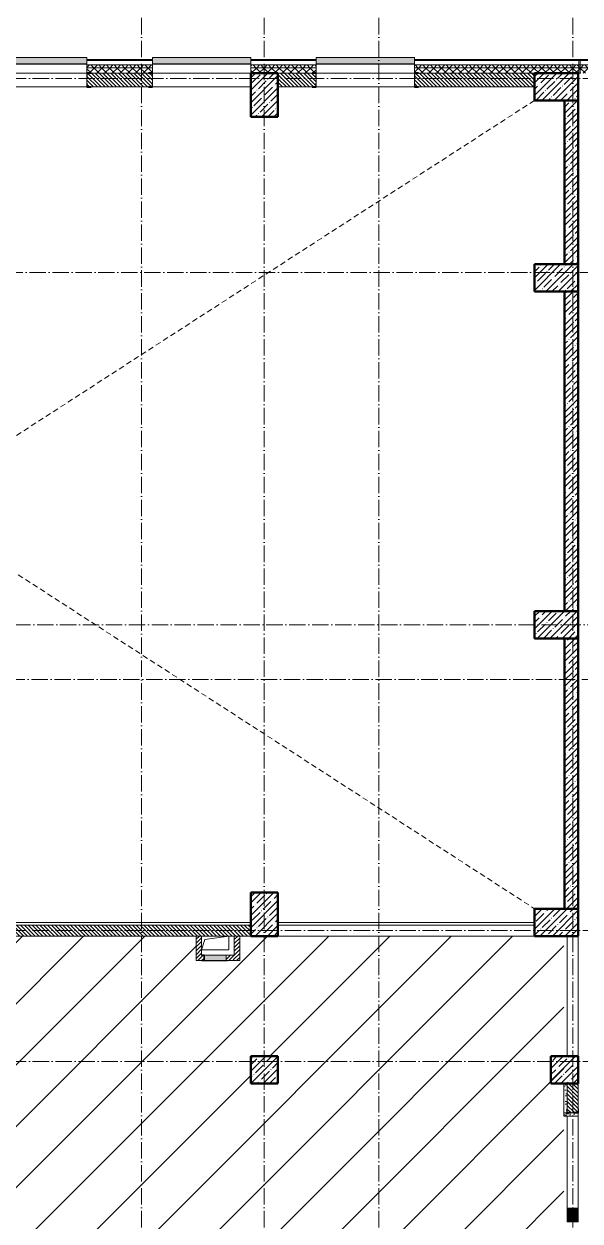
# Model space of a CAD drawing. Header units: millimetres. Extents: x -17017 to 628417, y -109036 to 199237.
# Drawn here: x 581113 to 591303, y 155446 to 177366 of the extents above; entities that cross this region are included whole.
import ezdxf

# ---------------------------------------------------------------- set-up
doc = ezdxf.new("R2010")
doc.units = ezdxf.units.MM
doc.linetypes.add('200_ШТРИХ_ш1п0_6_', pattern=[160, 100, -60])
doc.linetypes.add('50_200_ШТРИХ_1Т_ш5_п1_п1_', pattern=[700, 500, -100, 0, -100])
for name, color, linetype, lineweight in [('3.1) ЖБ окна 1.2 м', 102, 'Continuous', 30), ('A-DETL-____-OTLN-3', 7, '200_ШТРИХ_ш1п0_6_', 9), ('A-DETL-GENF-OTLN', 7, 'Continuous', 9), ('A-FLOR-____-OTLN', 7, 'Continuous', 9), ('A-GENM-____-MCUT', 7, 'Continuous', 25), ('A-GENM-____-OTLN', 7, 'Continuous', 9), ('A-GENM-____-OTLN-1', 7, 'Continuous', 25), ('A-GLAZ-____-OTLN', 7, 'Continuous', 9), ('A-WALL-____-MCUT', 7, 'Continuous', 13), ('A-WALL-____-MCUT-1', 7, 'Continuous', 9), ('A-WALL-____-MCUT-2', 7, 'Continuous', 50), ('A-WALL-____-OTLN', 7, 'Continuous', 9), ('A-WALL-____-PATT-1', 7, 'Continuous', 9), ('A-WALL-FNSH-MCUT-1', 7, 'Continuous', 9), ('I-WALL-____-OTLN', 7, 'Continuous', 9), ('S-COLS-____-MCUT', 7, 'Continuous', 50), ('S-COLS-____-OTLN', 7, 'Continuous', 9), ('S-GRID-____-OTLN-1', 7, '50_200_ШТРИХ_1Т_ш5_п1_п1_', 9), ('стяжа', 7, 'Continuous', 30)]:
    doc.layers.add(name, color=color, linetype=linetype, lineweight=lineweight)
doc.layers.add('A-GLAZ-____-OTLN-1', color=7, linetype='Continuous', lineweight=9, true_color=0xc0c0c0)
doc.layers.add('A-WALL-____-PATT-2', color=7, linetype='Continuous', lineweight=9, true_color=0x787878)
pattern_1 = [(45, (516567.8, 90784.41), (-70.71068, 70.71068), []), (135, (516567.8, 90784.41), (-70.71068, -70.71068), [])]
pattern_2 = [(45, (516567.8, 90784.41), (-114.04925, 114.04925), []), (45, (516681.85, 90784.41), (-114.04925, 114.04925), [201.612, -40.322, 3.353, -36.97])]
pattern_3 = [(45, (516567.8, 90784.41), (-35.35534, 35.35534), [])]
pattern_4 = [(45, (516567.8, 90784.41), (-85.53659, 85.53659), []), (45, (516624.82, 90784.41), (-85.53659, 85.53659), [])]
pattern_5 = [(135, (516567.8, 90784.41), (-35.35534, -35.35534), [])]
pattern_6 = [(0, (516567.8, 90784.41), (203.2, 50.8), [3.353, -149.047, 3.353, -149.047, -812.8]), (0, (516567.8, 90784.41), (203.2, 50.8), [-304.8, 3.353, -301.447, 3.353, -149.047, -355.6]), (0, (516567.8, 90784.41), (203.2, 50.8), [-762, 3.353, -98.247, 3.353, -250.647]), (120, (516644, 90809.81), (-145.59409, 150.576362), [3.353, -149.047, 3.353, -149.047, -812.8]), (120, (516644, 90809.81), (-145.59409, 150.576362), [-304.8, 3.353, -301.447, 3.353, -149.047, -355.6]), (120, (516644, 90809.81), (-145.59409, 150.576362), [-762, 3.353, -98.247, 3.353, -250.647]), (240, (516669.4, 90911.41), (-57.60591, -201.376362), [3.353, -149.047, 3.353, -149.047, -812.8]), (240, (516669.4, 90911.41), (-57.60591, -201.376362), [-304.8, 3.353, -301.447, 3.353, -149.047, -355.6]), (240, (516669.4, 90911.41), (-57.60591, -201.376362), [-762, 3.353, -98.247, 3.353, -250.647])]

# ---------------------------------------------------------------- blocks, each defined once
blk = doc.blocks.new('BSC_Колонна _Прямоугольная - 500х800-V80-АР1_План отверстий 2 этажа в осях 1-64_Ю-ЯЯ')
at = {"layer": 'S-COLS-____-OTLN'}
h = blk.add_hatch(dxfattribs=at)
h.set_pattern_fill('FP_93', color=256, style=0, pattern_type=2)
h.set_pattern_definition([(225, (68950, 85281.04), (114.04925, -114.04925), []), (225, (68835.95, 85281.04), (114.04925, -114.04925), [201.613, -40.323, 3.353, -36.97])])
h.paths.add_polyline_path([(250, 400), (-250, 400), (-250, -400), (250, -400)], flags=0)
at = {"layer": 'S-COLS-____-MCUT'}
for p, q in [((250, 400), (-250, 400)), ((-250, 400), (-250, -400)), ((250, -400), (250, 400)), ((-250, -400), (250, -400))]:
    blk.add_line(p, q, dxfattribs=at)
blk = doc.blocks.new('BSC_Колонна _Прямоугольная - 500х800-V81-АР1_План отверстий 2 этажа в осях 1-64_Ю-ЯЯ')
at = {"layer": 'S-COLS-____-OTLN'}
h = blk.add_hatch(dxfattribs=at)
h.set_pattern_fill('FP_94', color=256, style=0, pattern_type=2)
h.set_pattern_definition([(315, (-85431.04, 74300), (114.04925, 114.04925), []), (315, (-85431.04, 74185.95), (114.04925, 114.04925), [201.613, -40.323, 3.353, -36.97])])
h.paths.add_polyline_path([(-250, 400), (-250, -400), (250, -400), (250, 400)], flags=0)
at = {"layer": 'S-COLS-____-MCUT'}
for p, q in [((250, 400), (-250, 400)), ((-250, 400), (-250, -400)), ((250, -400), (250, 400)), ((-250, -400), (250, -400))]:
    blk.add_line(p, q, dxfattribs=at)
blk = doc.blocks.new('BSC_Колонна _Прямоугольная - 500х800-V82-АР1_План отверстий 2 этажа в осях 1-64_Ю-ЯЯ')
at = {"layer": 'S-COLS-____-OTLN'}
h = blk.add_hatch(dxfattribs=at)
h.set_pattern_fill('FP_95', color=256, style=0, pattern_type=2)
h.set_pattern_definition([(315, (-81931.04, 74300), (114.04925, 114.04925), []), (315, (-81931.04, 74185.95), (114.04925, 114.04925), [201.613, -40.323, 3.353, -36.97])])
h.paths.add_polyline_path([(-250, 400), (-250, -400), (250, -400), (250, 400)], flags=0)
at = {"layer": 'S-COLS-____-MCUT'}
for p, q in [((250, 400), (-250, 400)), ((-250, 400), (-250, -400)), ((250, -400), (250, 400)), ((-250, -400), (250, -400))]:
    blk.add_line(p, q, dxfattribs=at)
blk = doc.blocks.new('BSC_Колонна _Прямоугольная - 500х800-V83-АР1_План отверстий 2 этажа в осях 1-64_Ю-ЯЯ')
at = {"layer": 'S-COLS-____-OTLN'}
h = blk.add_hatch(dxfattribs=at)
h.set_pattern_fill('FP_96', color=256, style=0, pattern_type=2)
h.set_pattern_definition([(315, (-75581.04, 74300), (114.04925, 114.04925), []), (315, (-75581.04, 74185.95), (114.04925, 114.04925), [201.613, -40.323, 3.353, -36.97])])
h.paths.add_polyline_path([(-250, 400), (-250, -400), (250, -400), (250, 400)], flags=0)
at = {"layer": 'S-COLS-____-MCUT'}
for p, q in [((250, 400), (-250, 400)), ((-250, 400), (-250, -400)), ((250, -400), (250, 400)), ((-250, -400), (250, -400))]:
    blk.add_line(p, q, dxfattribs=at)
blk = doc.blocks.new('BSC_Колонна _Прямоугольная - 500х800-V84-АР1_План отверстий 2 этажа в осях 1-64_Ю-ЯЯ')
at = {"layer": 'S-COLS-____-OTLN'}
h = blk.add_hatch(dxfattribs=at)
h.set_pattern_fill('FP_97', color=256, style=0, pattern_type=2)
h.set_pattern_definition([(315, (-70131.04, 74300), (114.04925, 114.04925), []), (315, (-70131.04, 74185.95), (114.04925, 114.04925), [201.613, -40.323, 3.353, -36.97])])
h.paths.add_polyline_path([(-250, -400), (250, -400), (250, 400), (-250, 400), (-250, 80)], flags=0)
at = {"layer": 'S-COLS-____-MCUT'}
for p, q in [((250, 400), (-250, 400)), ((-250, 400), (-250, -400)), ((250, -400), (250, 400)), ((-250, -400), (250, -400))]:
    blk.add_line(p, q, dxfattribs=at)
blk = doc.blocks.new('BSC_Колонна _Прямоугольная - 500х800-V88-АР1_План отверстий 2 этажа в осях 1-64_Ю-ЯЯ')
at = {"layer": 'S-COLS-____-OTLN'}
h = blk.add_hatch(dxfattribs=at)
h.set_pattern_fill('FP_101', color=256, style=0, pattern_type=2)
h.set_pattern_definition([(225, (68950, 70281.04), (114.04925, -114.04925), []), (225, (68835.95, 70281.04), (114.04925, -114.04925), [201.613, -40.323, 3.353, -36.97])])
h.paths.add_polyline_path([(250, 400), (-250, 400), (-250, -400), (250, -400)], flags=0)
at = {"layer": 'S-COLS-____-MCUT'}
for p, q in [((250, 400), (-250, 400)), ((-250, 400), (-250, -400)), ((250, -400), (250, 400)), ((-250, -400), (250, -400))]:
    blk.add_line(p, q, dxfattribs=at)
blk = doc.blocks.new('BSC_Колонна _Прямоугольная - 500х500-V145-АР1_План отверстий 2 этажа в осях 1-64_Ю-ЯЯ')
at = {"layer": 'S-COLS-____-OTLN'}
h = blk.add_hatch(dxfattribs=at)
h.set_pattern_fill('FP_158', color=256, style=0, pattern_type=2)
h.set_pattern_definition([(45, (-74450, -67431.04), (-114.04925, 114.04925), []), (45, (-74335.95, -67431.04), (-114.04925, 114.04925), [201.613, -40.323, 3.353, -36.97])])
h.paths.add_polyline_path([(-250, -250), (250, -250), (250, 250), (-250, 250)], flags=0)
at = {"layer": 'S-COLS-____-MCUT'}
for p, q in [((250, 250), (-250, 250)), ((-250, 250), (-250, -250)), ((250, -250), (250, 250)), ((-250, -250), (250, -250))]:
    blk.add_line(p, q, dxfattribs=at)
blk = doc.blocks.new('BSC_Колонна _Прямоугольная - 500х500-V146-АР1_План отверстий 2 этажа в осях 1-64_Ю-ЯЯ')
at = {"layer": 'S-COLS-____-OTLN'}
h = blk.add_hatch(dxfattribs=at)
h.set_pattern_fill('FP_159', color=256, style=0, pattern_type=2)
h.set_pattern_definition([(45, (-68950, -67431.04), (-114.04925, 114.04925), []), (45, (-68835.95, -67431.04), (-114.04925, 114.04925), [201.613, -40.323, 3.353, -36.97])])
h.paths.add_polyline_path([(-250, -250), (250, -250), (250, 250), (-250, 250)], flags=0)
at = {"layer": 'S-COLS-____-MCUT'}
for p, q in [((250, 250), (-250, 250)), ((-250, 250), (-250, -250)), ((250, -250), (250, 250)), ((-250, -250), (250, -250))]:
    blk.add_line(p, q, dxfattribs=at)
blk = doc.blocks.new('Фахверк_СКБ_Уголок - 250_2700-27497298-АР1_План отверстий 2 этажа в осях 1-64_Ю-ЯЯ')
at = {"layer": 'A-GENM-____-MCUT'}
for p, q in [((200, 181), (125, 181)), ((125, 181), (125, 106)), ((125, 106), (131, 106)), ((131, 106), (131, 175)), ((131, 175), (200, 175)), ((200, 175), (200, 181)), ((131, -6), (125, -6)), ((125, -6), (125, -81)), ((125, -81), (200, -81)), ((131, -75), (131, -6)), ((200, -75), (131, -75)), ((200, -81), (200, -75))]:
    blk.add_line(p, q, dxfattribs=at)
blk = doc.blocks.new('Фахверк_СКБ_Уголок - 200_3550-28267367-АР1_План отверстий 2 этажа в осях 1-64_Ю-ЯЯ')
at = {"layer": 'A-GENM-____-MCUT'}
for p, q in [((200, 156), (125, 156)), ((125, 156), (125, 81)), ((125, 81), (131, 81)), ((131, 19), (125, 19)), ((125, 19), (125, -56)), ((131, 81), (131, 150)), ((131, 150), (200, 150)), ((131, -50), (131, 19)), ((200, 150), (200, 156)), ((125, -56), (200, -56)), ((200, -50), (131, -50)), ((200, -56), (200, -50))]:
    blk.add_line(p, q, dxfattribs=at)
blk = doc.blocks.new('AR_Отверстие Ниша - Лючок-32403922-АР1_План отверстий 2 этажа в осях 1-64_Ю-ЯЯ')
at = {"layer": 'A-GLAZ-____-OTLN'}
blk.add_hatch(color=256, dxfattribs=at).paths.add_polyline_path([(-200, 50), (-200, -50), (200, -50), (200, 50)], flags=0)
for p, q in [((-200, 50), (200, 50)), ((-200, -50), (-200, 50)), ((200, -50), (-200, -50))]:
    blk.add_line(p, q, dxfattribs=at)
blk = doc.blocks.new('Л_Общий_Лючок - Лючок-29741325-АР1_План отверстий 2 этажа в осях 1-64_Ю-ЯЯ')
at = {"layer": 'A-GLAZ-____-OTLN-1'}
blk.add_hatch(color=256, dxfattribs=at).paths.add_polyline_path([(-3, -6), (424, -6), (424, 0), (-24, 0), (-24, -6)], flags=0)
at = {"layer": 'A-GLAZ-____-OTLN'}
for p, q in [((-24, 0), (-24, -6)), ((424, 0), (424, -6)), ((-24, -6), (424, -6))]:
    blk.add_line(p, q, dxfattribs=at)
blk = doc.blocks.new('154_Фахверк_СКБ_Швеллер - Тип_100_3960_зеркало-29769493-АР1_План отверстий 2 этажа в осях 1-64_Ю-ЯЯ')
at = {"layer": 'A-GENM-____-MCUT'}
for p, q in [((175, 50), (125, 50)), ((125, 50), (125, -50)), ((128, 47), (175, 47)), ((128, -47), (128, 47)), ((175, 47), (175, 50)), ((125, -50), (175, -50)), ((175, -47), (128, -47)), ((175, -50), (175, -47))]:
    blk.add_line(p, q, dxfattribs=at)
blk = doc.blocks.new('AR_Отверстие прямоугольное _в плите_ - AR_Отверстие прямоугольное _в плите_-V163-АР1_План отверстий 2 этажа в осях 1-64_Ю-ЯЯ')
at = {"layer": 'A-GENM-____-OTLN'}
for p, q in [((250, 125), (-250, 125)), ((-250, -125), (-188, 63)), ((-188, 63), (250, 125)), ((250, -125), (250, 125)), ((-250, -125), (250, -125))]:
    blk.add_line(p, q, dxfattribs=at)
blk = doc.blocks.new('Отлив_СКБ - Отлив витража_120_НВФ-31885689-АР1_План отверстий 2 этажа в осях 1-64_Ю-ЯЯ')
at = {"layer": 'A-GLAZ-____-OTLN-1'}
for points in [[(1800, 2), (1800, 120), (0, 120), (0, 2), (737, 2)], [(1800, 0), (1800, 2), (0, 2), (0, 0), (737, 0)]]:
    blk.add_hatch(color=256, dxfattribs=at).paths.add_polyline_path(points, flags=0)
at = {"layer": 'A-GLAZ-____-OTLN'}
for p, q in [((0, 83), (0, 120)), ((1800, 120), (0, 120)), ((0, 2), (1800, 2)), ((1800, 120), (1800, 83)), ((1800, 0), (0, 0))]:
    blk.add_line(p, q, dxfattribs=at)
blk = doc.blocks.new('Стены 2 - Стены 4-31194547-АР1_План отверстий 2 этажа в осях 1-64_Ю-ЯЯ')
at = {"layer": 'A-WALL-____-MCUT'}
for p, q in [((-1799, 41030), (-1799, 41010)), ((-1549, 41030), (-1799, 41030)), ((-1799, 41010), (-1549, 41010)), ((-1549, 41010), (-1549, 41030))]:
    blk.add_line(p, q, dxfattribs=at)
blk = doc.blocks.new('AR_Отверстие прямоугольное _в стене__БезПР - AR_Отверстие прямоугольное _в стене__БезПР-36392898-АР1_План отверстий 2 этажа в осях 1-64_Ю-ЯЯ')
at = {"layer": 'A-GLAZ-____-OTLN'}
blk.add_hatch(color=256, dxfattribs=at).paths.add_polyline_path([(125, 100), (-125, 100), (-125, -100), (125, -100)], flags=0)
at = {"layer": 'A-DETL-GENF-OTLN'}
for p, q in [((-125, -100), (-125, 100)), ((-125, 100), (125, 100)), ((125, 100), (-125, -100)), ((-125, 100), (125, -100)), ((125, 100), (-125, 100)), ((-125, 100), (-125, -100)), ((125, 100), (125, -100)), ((125, -100), (125, 100)), ((125, -100), (-125, -100)), ((-125, -100), (125, -100))]:
    blk.add_line(p, q, dxfattribs=at)
blk = doc.blocks.new('2этаж')
at = {"layer": 'S-GRID-____-OTLN-1', "color": 251, "ltscale": 0.6, "true_color": 0x636466}
for p, q in [((51108.3, 549908.8), (51108.3, 511907.5)), ((53358.3, 549908.8), (53358.3, 511907.5)), ((55458.3, 549908.8), (55458.3, 498997)), ((59008.3, 549908.8), (59008.3, 498997)), ((88482.7, 544597), (-20260.4, 544597)), ((-20260.4, 541047), (88482.7, 541047)), ((33650.4, 534597), (88482.7, 534597)), ((18845.8, 533597), (88482.7, 533597)), ((88482.7, 528997), (33650.4, 528997)), ((88482.7, 526597), (-20260.4, 526597))]:
    blk.add_line(p, q, dxfattribs=at)

msp = doc.modelspace()

# ---------------------------------------------------------------- hatches: boundary and pattern name
at = {"layer": 'A-WALL-____-PATT-1'}
h = msp.add_hatch(dxfattribs=at)
h.set_pattern_fill('FP_3', color=256, style=0, pattern_type=2)
h.set_pattern_definition(pattern_4)
h.paths.add_polyline_path([(591283, 176695), (591283, 176715), (588268, 176715), (588268, 176695), (590788, 176695)], flags=0)
h.paths.add_polyline_path([(586468, 176695), (586468, 176715), (585268, 176715), (585268, 176695)], flags=0)
h.paths.add_polyline_path([(583468, 176695), (583468, 176715), (582268, 176715), (582268, 176695)], flags=0)
h.paths.add_polyline_path([(580468, 176695), (580468, 176715), (579218, 176715), (579218, 176695), (580183, 176695)], flags=0)
h.paths.add_polyline_path([(577418, 176695), (577418, 176715), (576218, 176715), (576218, 176695), (576648, 176695)], flags=0)
h.paths.add_polyline_path([(573996, 176695), (574418, 176695), (574418, 176715), (573218, 176715), (573218, 176695)], flags=0)
h.paths.add_polyline_path([(568418, 176695), (568418, 176715), (566753, 176715), (566753, 176695), (567810, 176695)], flags=0)
h.paths.add_polyline_path([(571418, 176695), (571418, 176715), (570218, 176715), (570218, 176695)], flags=0)
h = msp.add_hatch(dxfattribs=at)
h.set_pattern_fill('FP_3', color=256, style=0, pattern_type=2)
h.set_pattern_definition(pattern_4)
h.paths.add_polyline_path([(603160, 176695), (603518, 176695), (603518, 176715), (602393, 176715), (602393, 176695)], flags=0)
h.paths.add_polyline_path([(605578, 176695), (605578, 176715), (605318, 176715), (605318, 176695)], flags=0)
h.paths.add_polyline_path([(600593, 176695), (600593, 176715), (599468, 176715), (599468, 176695), (600509, 176695)], flags=0)
h.paths.add_polyline_path([(594818, 176695), (594818, 176715), (593618, 176715), (593618, 176695), (594323, 176695)], flags=0)
h.paths.add_polyline_path([(591303, 176695), (591818, 176695), (591818, 176715), (591303, 176715)], flags=0)
h = msp.add_hatch(dxfattribs=at)
h.set_pattern_fill('FP_1', color=256, style=0, pattern_type=2)
h.set_pattern_definition(pattern_1)
h.paths.add_polyline_path([(617918, 176565), (617968, 176565), (617968, 176615), (611068, 176615), (611068, 176565), (615533, 176565)], flags=0)
h.paths.add_polyline_path([(605811, 176565), (606518, 176565), (606518, 176615), (605318, 176615), (605318, 176565)], flags=0)
h.paths.add_polyline_path([(608318, 176565), (610068, 176565), (610068, 176615), (608318, 176615)], flags=0)
h.paths.add_polyline_path([(603518, 176565), (603518, 176615), (602393, 176615), (602393, 176565), (603160, 176565)], flags=0)
h.paths.add_polyline_path([(600593, 176565), (600593, 176615), (599468, 176615), (599468, 176565), (600509, 176565)], flags=0)
h.paths.add_polyline_path([(593618, 176565), (594818, 176565), (594818, 176615), (593618, 176615)], flags=0)
h.paths.add_polyline_path([(591818, 176565), (591818, 176615), (588268, 176615), (588268, 176565), (590788, 176565)], flags=0)
h.paths.add_polyline_path([(586468, 176565), (586468, 176615), (585268, 176615), (585268, 176565)], flags=0)
h.paths.add_polyline_path([(583468, 176565), (583468, 176615), (582268, 176615), (582268, 176565)], flags=0)
h.paths.add_polyline_path([(580468, 176565), (580468, 176615), (579218, 176615), (579218, 176565), (580183, 176565)], flags=0)
h.paths.add_polyline_path([(576648, 176565), (577418, 176565), (577418, 176615), (576218, 176615), (576218, 176565)], flags=0)
h.paths.add_polyline_path([(574418, 176565), (574418, 176615), (573218, 176615), (573218, 176565), (573996, 176565)], flags=0)
h.paths.add_polyline_path([(571418, 176565), (571418, 176615), (570218, 176615), (570218, 176565)], flags=0)
h.paths.add_polyline_path([(567810, 176565), (568418, 176565), (568418, 176615), (566768, 176615), (566768, 176565), (566926, 176565)], flags=0)
h = msp.add_hatch(dxfattribs=at)
h.set_pattern_fill('FP_1', color=256, style=0, pattern_type=2)
h.set_pattern_definition(pattern_1)
h.paths.add_polyline_path([(617818, 176465), (617918, 176465), (617918, 176565), (611068, 176565), (611068, 176465), (615533, 176465)], flags=0)
h.paths.add_polyline_path([(609568, 176465), (610068, 176465), (610068, 176565), (608318, 176565), (608318, 176471), (608393, 176471), (608393, 176465), (608463, 176465)], flags=0)
h.paths.add_polyline_path([(605811, 176465), (606443, 176465), (606443, 176471), (606518, 176471), (606518, 176565), (605318, 176565), (605318, 176465)], flags=0)
h.paths.add_polyline_path([(603160, 176465), (603443, 176465), (603443, 176471), (603518, 176471), (603518, 176565), (602393, 176565), (602393, 176471), (602468, 176471), (602468, 176465)], flags=0)
h.paths.add_polyline_path([(600509, 176465), (600518, 176465), (600518, 176471), (600593, 176471), (600593, 176565), (599468, 176565), (599468, 176465), (599968, 176465)], flags=0)
h.paths.add_polyline_path([(594068, 176465), (594743, 176465), (594743, 176471), (594818, 176471), (594818, 176565), (593618, 176565), (593618, 176471), (593693, 176471), (593693, 176465)], flags=0)
h.paths.add_polyline_path([(591818, 176465), (591818, 176565), (588268, 176565), (588268, 176471), (588343, 176471), (588343, 176465), (591318, 176465)], flags=0)
h.paths.add_polyline_path([(585268, 176465), (586393, 176465), (586393, 176471), (586468, 176471), (586468, 176565), (585268, 176565)], flags=0)
h.paths.add_polyline_path([(582343, 176465), (583393, 176465), (583393, 176471), (583468, 176471), (583468, 176565), (582268, 176565), (582268, 176471), (582343, 176471)], flags=0)
h.paths.add_polyline_path([(580393, 176465), (580393, 176471), (580468, 176471), (580468, 176565), (579218, 176565), (579218, 176471), (579293, 176471), (579293, 176465), (580183, 176465)], flags=0)
h.paths.add_polyline_path([(577343, 176465), (577343, 176471), (577418, 176471), (577418, 176565), (576218, 176565), (576218, 176471), (576293, 176471), (576293, 176465), (576648, 176465)], flags=0)
h.paths.add_polyline_path([(574343, 176465), (574343, 176471), (574418, 176471), (574418, 176565), (573218, 176565), (573218, 176471), (573293, 176471), (573293, 176465), (573996, 176465)], flags=0)
h.paths.add_polyline_path([(570293, 176465), (571343, 176465), (571343, 176471), (571418, 176471), (571418, 176565), (570218, 176565), (570218, 176471), (570293, 176471)], flags=0)
h.paths.add_polyline_path([(568343, 176465), (568343, 176471), (568418, 176471), (568418, 176565), (566768, 176565), (566768, 176465), (567810, 176465)], flags=0)
h = msp.add_hatch(dxfattribs=at)
h.set_pattern_fill('FP_6', color=256, style=0, pattern_type=2)
h.set_pattern_definition(pattern_5)
h.paths.add_polyline_path([(583393, 176215), (583462, 176215), (583462, 176284), (583468, 176284), (583468, 176396), (583462, 176396), (583462, 176465), (582274, 176465), (582274, 176396), (582268, 176396), (582268, 176284), (582274, 176284), (582274, 176215), (582343, 176215)], flags=0)
h.paths.add_polyline_path([(580183, 176215), (580462, 176215), (580462, 176284), (580468, 176284), (580468, 176396), (580462, 176396), (580462, 176465), (579818, 176465), (579818, 176215)], flags=0)
h = msp.add_hatch(dxfattribs=at)
h.set_pattern_fill('FP_6', color=256, style=0, pattern_type=2)
h.set_pattern_definition(pattern_5)
h.paths.add_polyline_path([(590468, 176215), (590468, 176465), (588274, 176465), (588274, 176396), (588268, 176396), (588268, 176284), (588274, 176284), (588274, 176215), (588343, 176215)], flags=0)
h.paths.add_polyline_path([(586393, 176215), (586462, 176215), (586462, 176284), (586468, 176284), (586468, 176396), (586462, 176396), (586462, 176465), (585768, 176465), (585768, 176215)], flags=0)
h = msp.add_hatch(dxfattribs=at)
h.set_pattern_fill('FP_13', color=256, style=0, pattern_type=2)
h.set_pattern_definition(pattern_2)
h.paths.add_polyline_path([(591268, 172965), (591268, 175965), (591018, 175965), (591018, 172965)], flags=0)
h = msp.add_hatch(dxfattribs=at)
h.set_pattern_fill('FP_13', color=256, style=0, pattern_type=2)
h.set_pattern_definition(pattern_2)
h.paths.add_polyline_path([(591018, 166615), (591268, 166615), (591268, 172465), (591018, 172465), (591018, 167382)], flags=0)
h = msp.add_hatch(dxfattribs=at)
h.set_pattern_fill('FP_13', color=256, style=0, pattern_type=2)
h.set_pattern_definition(pattern_2)
h.paths.add_polyline_path([(591268, 161165), (591268, 166115), (591018, 166115), (591018, 161165)], flags=0)
h = msp.add_hatch(dxfattribs=at)
h.set_pattern_fill('FP_6', color=256, style=0, pattern_type=2)
h.set_pattern_definition(pattern_5)
h.paths.add_polyline_path([(585268, 160665), (585268, 160865), (579818, 160865), (579818, 160665), (583718, 160665)], flags=0)
h = msp.add_hatch(dxfattribs=at)
h.set_pattern_fill('FP_5', color=256, style=0, pattern_type=2)
h.set_pattern_definition(pattern_3)
h.paths.add_polyline_path([(584368, 160315), (584368, 160665), (584268, 160665), (584268, 160315)], flags=0)
h = msp.add_hatch(dxfattribs=at)
h.set_pattern_fill('FP_5', color=256, style=0, pattern_type=2)
h.set_pattern_definition(pattern_3)
h.paths.add_polyline_path([(585068, 160215), (585068, 160665), (584968, 160665), (584968, 160215)], flags=0)
h = msp.add_hatch(dxfattribs=at)
h.set_pattern_fill('FP_5', color=256, style=0, pattern_type=2)
h.set_pattern_definition(pattern_3)
h.paths.add_polyline_path([(584368, 160215), (584368, 160218), (584415, 160218), (584415, 160312), (584368, 160312), (584368, 160315), (584268, 160315), (584268, 160215)], flags=0)
h.paths.add_polyline_path([(584968, 160215), (584968, 160315), (584818, 160315), (584818, 160215)], flags=0)
h = msp.add_hatch(dxfattribs=at)
h.set_pattern_fill('FP_6', color=256, style=0, pattern_type=2)
h.set_pattern_definition(pattern_5)
h.paths.add_polyline_path([(591268, 153965), (591268, 155199), (591199, 155199), (591199, 155205), (591137, 155205), (591137, 155199), (591068, 155199), (591068, 153965)], flags=0)
h.paths.add_polyline_path([(591199, 157425), (591199, 157431), (591268, 157431), (591268, 157965), (591068, 157965), (591068, 157431), (591137, 157431), (591137, 157425)], flags=0)
at = {"layer": 'A-WALL-____-PATT-2'}
h = msp.add_hatch(dxfattribs=at)
h.set_pattern_fill('FP_165', color=256, style=0, pattern_type=2)
h.set_pattern_definition(pattern_6)
h.paths.add_polyline_path([(591068, 153965), (591068, 155130), (591062, 155130), (591062, 155205), (591008, 155205), (591008, 153965)], flags=0)
h.paths.add_polyline_path([(591008, 157425), (591062, 157425), (591062, 157500), (591068, 157500), (591068, 157965), (591008, 157965), (591008, 157431)], flags=0)
h = msp.add_hatch(dxfattribs=at)
h.set_pattern_fill('FP_165', color=256, style=0, pattern_type=2)
h.set_pattern_definition(pattern_6)
h.paths.add_polyline_path([(591068, 157365), (591268, 157365), (591268, 157425), (591008, 157425), (591008, 157365), (591062, 157365)], flags=0)
at = {"layer": 'стяжа'}
h = msp.add_hatch(dxfattribs=at)
h.set_pattern_fill('ANSI31', color=5, scale=250)
h.set_pattern_definition([(45, (473308.1, 27070.75), (-561.266, 561.266), [])])
h.paths.add_polyline_path([(591008, 160665), (590468, 160665), (585768, 160665), (585268, 160665), (585068, 160665), (585068, 160215), (584842, 160215), (584842, 160209), (584394, 160209), (584268, 160215), (584268, 160665), (580818, 160665), (580818, 160165), (580318, 160165), (580318, 158465), (580818, 158465), (580818, 157965), (580318, 157965), (579818, 157965), (578518, 157965), (577518, 157965), (576518, 157965), (576019, 157965), (575819, 157965), (575368, 157965), (573668, 157965), (573668, 157165), (573393, 157165), (572493, 157165), (572218, 157165), (572218, 157965), (570868, 157965), (570369, 157965), (570169, 157965), (569718, 157965), (569368, 157965), (569368, 157365), (569268, 157365), (569218, 157365), (569218, 157465), (568118, 157465), (568118, 157365), (567818, 157365), (566868, 157365), (566768, 157365), (566768, 157965), (566768, 158215), (566568, 158215), (566568, 158315), (564118, 158315), (562318, 158315), (562318, 158065), (562068, 158065), (562068, 153965), (562318, 153965), (562643, 153965), (562643, 153971), (562718, 153971), (563153, 153965), (564003, 153965), (564343, 153965), (564343, 153971), (564412, 153971), (564418, 153971), (564493, 153971), (564818, 153965), (565318, 153965), (566943, 153965), (566943, 153971), (567018, 153971), (567024, 153971), (567093, 153971), (567178, 153965), (567578, 153965), (567718, 153965), (567718, 153971), (567793, 153971), (567943, 153965), (567943, 153971), (568018, 153971), (568198, 153965), (568498, 153965), (568718, 153965), (568718, 153971), (568793, 153971), (568943, 153965), (568943, 153971), (569018, 153971), (569718, 153965), (569718, 153971), (569793, 153971), (569943, 153965), (569943, 153971), (570018, 153971), (570718, 153965), (570718, 153971), (570818, 153971), (570818, 153965), (571318, 153965), (571643, 153965), (571643, 153971), (571718, 153971), (572068, 153965), (572918, 153965), (573343, 153965), (573343, 153971), (573412, 153971), (573418, 153971), (573493, 153971), (573818, 153965), (574318, 153965), (574818, 153965), (575318, 153965), (577043, 153965), (577043, 153971), (577118, 153971), (577124, 153971), (577148, 153965), (577118, 153965), (577118, 153925), (577123, 153925), (577123, 153765), (578918, 153765), (578918, 153834), (578918, 153896), (578918, 153971), (578993, 153971), (579818, 153965), (580318, 153965), (580843, 153965), (580843, 153971), (580918, 153971), (580924, 153971), (580993, 153971), (581643, 153965), (581893, 153965), (581993, 153965), (581993, 153971), (582062, 153971), (582068, 153971), (582143, 153971), (583268, 153965), (583718, 153965), (585318, 153965), (585818, 153965), (588143, 153965), (588143, 153971), (588218, 153971), (588224, 153971), (588293, 153971), (589818, 153965), (589818, 153971), (589893, 153971), (591008, 153967)])
h.paths.add_polyline_path([(585268, 157965), (585268, 158465), (585768, 158465), (585768, 157965)], flags=16)
h.paths.add_polyline_path([(586618, 152065), (586612, 152065), (586612, 152140), (586618, 153765), (585818, 153765), (585818, 153715), (585318, 153715), (583718, 153715), (583518, 153715), (583518, 146465), (583518, 146215), (584518, 146215), (585568, 146215), (585568, 148065), (585568, 149615), (585568, 149865), (586618, 149865), (586618, 150390), (586612, 150390), (586612, 150465)])
h.paths.add_polyline_path([(591018, 153765), (589893, 153765), (589893, 153759), (589818, 153759), (588293, 153764), (588293, 153759), (588224, 153759), (588218, 153759), (588143, 153759), (587618, 153762), (587618, 153690), (587618, 152840), (587618, 152265), (587518, 152265), (587468, 152265), (587018, 152265), (586968, 152265), (586818, 152265), (586818, 152140), (586824, 152140), (586824, 152065), (586818, 150465), (586824, 150465), (586824, 150390), (586818, 149865), (591018, 149865)])

# ---------------------------------------------------------------- linework, layer by layer
at = {"layer": 'A-DETL-____-OTLN-3'}
for p, q in [((567568, 175965), (590468, 161165)), ((590468, 175965), (567568, 161165))]:
    msp.add_line(p, q, dxfattribs=at)
at = {"layer": 'A-FLOR-____-OTLN'}
for p, q in [((585268, 160915), (579818, 160915)), ((590468, 160915), (585768, 160915)), ((584368, 160665), (584868, 160665)), ((584868, 160665), (584868, 160415)), ((584868, 160415), (584368, 160415))]:
    msp.add_line(p, q, dxfattribs=at)
at = {"layer": 'A-WALL-____-MCUT'}
for p, q in [((582268, 176695), (582268, 176471)), ((583468, 176695), (582268, 176695)), ((582268, 176695), (583468, 176695)), ((583468, 176471), (583468, 176695)), ((585268, 176695), (585268, 176465)), ((586468, 176695), (585268, 176695)), ((585268, 176695), (586468, 176695)), ((586468, 176471), (586468, 176695)), ((588268, 176695), (588268, 176471)), ((591818, 176695), (588268, 176695)), ((588268, 176695), (591283, 176695)), ((591303, 176695), (591818, 176695)), ((582343, 176465), (583393, 176465)), ((583393, 176465), (582343, 176465)), ((585768, 176465), (586393, 176465)), ((586393, 176465), (585768, 176465)), ((588343, 176465), (590468, 176465)), ((590468, 176465), (588343, 176465)), ((591268, 176465), (591318, 176465)), ((582268, 176396), (582268, 176284)), ((583468, 176284), (583468, 176396)), ((586468, 176284), (586468, 176396)), ((588268, 176396), (588268, 176284)), ((582343, 176215), (583393, 176215)), ((585768, 176215), (586393, 176215)), ((588343, 176215), (590468, 176215)), ((585268, 160865), (579818, 160865)), ((579818, 160665), (585268, 160665)), ((591068, 157965), (591068, 157500)), ((591268, 157500), (591268, 157965)), ((591137, 157425), (591199, 157425))]:
    msp.add_line(p, q, dxfattribs=at)
at = {"layer": 'A-WALL-____-MCUT-1'}
for p, q in [((583468, 176615), (582268, 176615)), ((583468, 176565), (582268, 176565)), ((586468, 176615), (585268, 176615)), ((586468, 176565), (585268, 176565)), ((591818, 176615), (588268, 176615)), ((591818, 176565), (588268, 176565))]:
    msp.add_line(p, q, dxfattribs=at)
at = {"layer": 'A-WALL-____-MCUT-2'}
for p, q in [((591018, 175965), (591018, 172965)), ((591268, 172965), (591268, 175965)), ((591018, 172465), (591018, 166615)), ((591268, 166615), (591268, 172465)), ((591018, 166115), (591018, 161165)), ((591268, 161165), (591268, 166115))]:
    msp.add_line(p, q, dxfattribs=at)
at = {"layer": 'A-WALL-____-OTLN'}
for p, q in [((582268, 176465), (580468, 176465)), ((580468, 176465), (582268, 176465)), ((585268, 176465), (583468, 176465)), ((583468, 176465), (585268, 176465)), ((588268, 176465), (586468, 176465)), ((586468, 176465), (588268, 176465)), ((582268, 176215), (580468, 176215)), ((585268, 176215), (583468, 176215)), ((588268, 176215), (586468, 176215))]:
    msp.add_line(p, q, dxfattribs=at)
at = {"layer": 'A-WALL-FNSH-MCUT-1'}
for p, q in [((583468, 176715), (582268, 176715)), ((582268, 176715), (582268, 176695)), ((583468, 176695), (583468, 176715)), ((586468, 176715), (585268, 176715)), ((585268, 176715), (585268, 176695)), ((586468, 176695), (586468, 176715)), ((591283, 176715), (588268, 176715)), ((588268, 176715), (588268, 176695)), ((591283, 176695), (591283, 176715)), ((591818, 176715), (591303, 176715)), ((591303, 176715), (591303, 176695)), ((584368, 160665), (584268, 160665)), ((584268, 160665), (584268, 160215)), ((584368, 160315), (584368, 160665)), ((584968, 160665), (584968, 160315)), ((585068, 160665), (584968, 160665)), ((585068, 160215), (585068, 160665)), ((584968, 160315), (584818, 160315)), ((584268, 160215), (584368, 160215)), ((584818, 160215), (585068, 160215)), ((591008, 157965), (591008, 157365)), ((591008, 157425), (591062, 157425)), ((591268, 157365), (591268, 157425)), ((591008, 157365), (591268, 157365))]:
    msp.add_line(p, q, dxfattribs=at)
at = {"layer": 'I-WALL-____-OTLN'}
for p, q in [((585768, 160865), (590468, 160865)), ((590468, 160665), (585768, 160665)), ((591068, 158465), (591068, 160665)), ((591268, 160665), (591268, 158465)), ((591068, 155685), (591068, 157365)), ((591268, 157365), (591268, 155685))]:
    msp.add_line(p, q, dxfattribs=at)

# ---------------------------------------------------------------- block references
at = {"layer": '3.1) ЖБ окна 1.2 м'}
msp.add_blockref('2этаж', (532159, -368232), dxfattribs=at)
at = {"layer": 'A-GENM-____-OTLN'}
msp.add_blockref('AR_Отверстие прямоугольное _в плите_ - AR_Отверстие прямоугольное _в плите_-V163-АР1_План отверстий 2 этажа в осях 1-64_Ю-ЯЯ', (584618, 160540), dxfattribs=at)
at = {"layer": 'A-GENM-____-OTLN-1'}
for p in [(582143, 176290), (588143, 176290)]:
    msp.add_blockref('Фахверк_СКБ_Уголок - 250_2700-27497298-АР1_План отверстий 2 этажа в осях 1-64_Ю-ЯЯ', p, dxfattribs=at)
for name, p, rotation in [('Фахверк_СКБ_Уголок - 250_2700-27497298-АР1_План отверстий 2 этажа в осях 1-64_Ю-ЯЯ', (583593, 176390), 180), ('Фахверк_СКБ_Уголок - 250_2700-27497298-АР1_План отверстий 2 этажа в осях 1-64_Ю-ЯЯ', (586593, 176390), 180), ('154_Фахверк_СКБ_Швеллер - Тип_100_3960_зеркало-29769493-АР1_План отверстий 2 этажа в осях 1-64_Ю-ЯЯ', (584543, 160265), 180), ('Фахверк_СКБ_Уголок - 200_3550-28267367-АР1_План отверстий 2 этажа в осях 1-64_Ю-ЯЯ', (591218, 157300), 89.99999999999986)]:
    msp.add_blockref(name, p, dxfattribs=dict(at, rotation=rotation))
at = {"layer": 'A-GLAZ-____-OTLN'}
for name, p in [('Отлив_СКБ - Отлив витража_120_НВФ-31885689-АР1_План отверстий 2 этажа в осях 1-64_Ю-ЯЯ', (580468, 176632)), ('Отлив_СКБ - Отлив витража_120_НВФ-31885689-АР1_План отверстий 2 этажа в осях 1-64_Ю-ЯЯ', (583468, 176632)), ('Отлив_СКБ - Отлив витража_120_НВФ-31885689-АР1_План отверстий 2 этажа в осях 1-64_Ю-ЯЯ', (586468, 176632)), ('Л_Общий_Лючок - Лючок-29741325-АР1_План отверстий 2 этажа в осях 1-64_Ю-ЯЯ', (584418, 160215))]:
    msp.add_blockref(name, p, dxfattribs=at)
for name, p, rotation in [('AR_Отверстие Ниша - Лючок-32403922-АР1_План отверстий 2 этажа в осях 1-64_Ю-ЯЯ', (584618, 160265), 180), ('AR_Отверстие прямоугольное _в стене__БезПР - AR_Отверстие прямоугольное _в стене__БезПР-36392898-АР1_План отверстий 2 этажа в осях 1-64_Ю-ЯЯ', (591168, 155560), 269.9999999999998)]:
    msp.add_blockref(name, p, dxfattribs=dict(at, rotation=rotation))
at = {"layer": 'A-WALL-____-OTLN', "rotation": 89.9999999999999}
msp.add_blockref('Стены 2 - Стены 4-31194547-АР1_План отверстий 2 этажа в осях 1-64_Ю-ЯЯ', (632313, 178264), dxfattribs=at)
at = {"layer": 'S-COLS-____-OTLN'}
for name, p, rotation in [('BSC_Колонна _Прямоугольная - 500х800-V80-АР1_План отверстий 2 этажа в осях 1-64_Ю-ЯЯ', (585518, 176065), 180), ('BSC_Колонна _Прямоугольная - 500х800-V81-АР1_План отверстий 2 этажа в осях 1-64_Ю-ЯЯ', (590868, 176215), 89.9999999999999), ('BSC_Колонна _Прямоугольная - 500х800-V82-АР1_План отверстий 2 этажа в осях 1-64_Ю-ЯЯ', (590868, 172715), 89.9999999999999), ('BSC_Колонна _Прямоугольная - 500х800-V83-АР1_План отверстий 2 этажа в осях 1-64_Ю-ЯЯ', (590868, 166365), 89.9999999999999), ('BSC_Колонна _Прямоугольная - 500х800-V88-АР1_План отверстий 2 этажа в осях 1-64_Ю-ЯЯ', (585518, 161065), 180), ('BSC_Колонна _Прямоугольная - 500х800-V84-АР1_План отверстий 2 этажа в осях 1-64_Ю-ЯЯ', (590868, 160915), 89.9999999999999)]:
    msp.add_blockref(name, p, dxfattribs=dict(at, rotation=rotation))
for name, p in [('BSC_Колонна _Прямоугольная - 500х500-V146-АР1_План отверстий 2 этажа в осях 1-64_Ю-ЯЯ', (585518, 158215)), ('BSC_Колонна _Прямоугольная - 500х500-V145-АР1_План отверстий 2 этажа в осях 1-64_Ю-ЯЯ', (591018, 158215))]:
    msp.add_blockref(name, p, dxfattribs=at)

doc.saveas('drawing.dxf')
